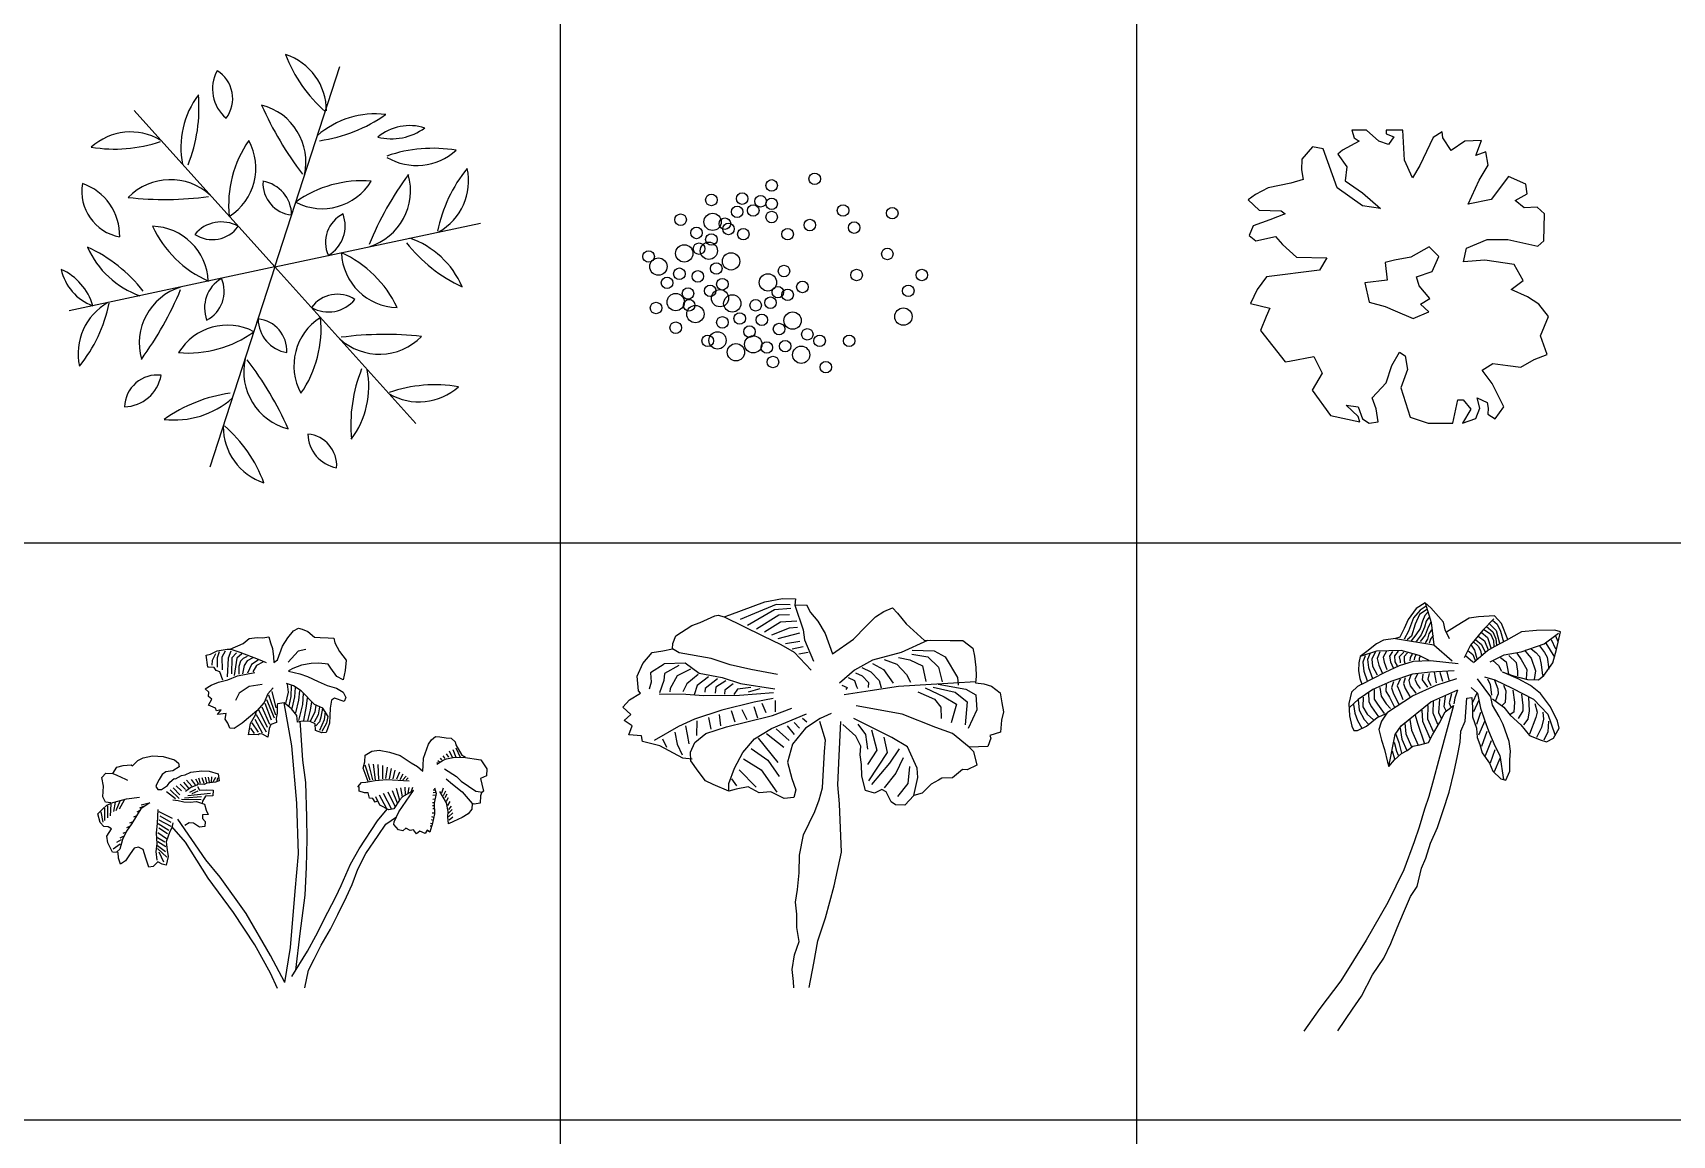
# Model space of a CAD drawing. Extents: x -72339 to 59654, y -38057 to 42097.
# Drawn here: x 12162 to 29229, y 5756 to 17224 of the extents above; entities that cross this region are included whole.
import ezdxf

# ---------------------------------------------------------------- set-up
doc = ezdxf.new("R2010")
doc.units = 0
doc.header["$MEASUREMENT"] = 0
doc.layers.get('0').update_dxf_attribs({"linetype": 'CONTINUOUS'})
doc.layers.add('DIM1', color=3, linetype='CONTINUOUS')
doc.styles.add('DIM', font='txt')

# ---------------------------------------------------------------- blocks, each defined once
blk = doc.blocks.new('N1', base_point=(273.2, 201.6))
blk.add_circle((273.2, 207.4), 6)
blk = doc.blocks.new('N2', base_point=(283.2, 223.4))
blk.add_circle((283.2, 232.5), 9)
blk = doc.blocks.new('405')
at = {"xscale": 10, "yscale": 10, "zscale": 10}
for name, p in [('N1', (256, 918)), ('N1', (-192, 850)), ('N1', (-820, 699)), ('N1', (-551, 575)), ('N1', (-500, 713)), ('N1', (-384, 589)), ('N1', (-307, 685)), ('N1', (-192, 658)), ('N1', (551, 589)), ('N1', (-1140, 493)), ('N2', (-807, 438)), ('N1', (-679, 452)), ('N1', (-641, 397)), ('N1', (-192, 521)), ('N1', (205, 438)), ('N1', (666, 411)), ('N1', (1063, 562)), ('N1', (-974, 356)), ('N1', (-820, 288)), ('N1', (-487, 343)), ('N1', (-26, 343)), ('N1', (-1473, 110)), ('N2', (-1102, 110)), ('N1', (-948, 192)), ('N2', (-846, 137)), ('N2', (-615, 27)), ('N1', (1012, 137)), ('N2', (-1371, -27)), ('N1', (-1153, -69)), ('N1', (-961, -96)), ('N1', (-769, -14)), ('N1', (-64, -41)), ('N1', (692, -82)), ('N1', (1371, -82)), ('N1', (-1281, -164)), ('N1', (-1063, -274)), ('N1', (-833, -247)), ('N1', (-705, -178)), ('N2', (-231, -192)), ('N1', (-128, -260)), ('N1', (-26, -288)), ('N1', (128, -206)), ('N1', (1230, -247)), ('N1', (-1396, -425)), ('N2', (-1191, -397)), ('N1', (-1051, -397)), ('N2', (-986, -521)), ('N2', (-730, -356)), ('N2', (-602, -411)), ('N1', (-359, -397)), ('N1', (-205, -370)), ('N1', (-705, -575)), ('N1', (-525, -534)), ('N1', (-295, -548)), ('N2', (26, -589)), ('N2', (1179, -548)), ('N1', (-1191, -630)), ('N1', (-858, -767)), ('N2', (-756, -795)), ('N1', (-423, -671)), ('N2', (-384, -836)), ('N1', (-115, -644)), ('N1', (179, -699)), ('N1', (307, -767)), ('N1', (615, -767)), ('N2', (-564, -918)), ('N1', (-243, -836)), ('N1', (-51, -822)), ('N2', (115, -945)), ('N1', (-179, -987)), ('N1', (372, -1041))]:
    blk.add_blockref(name, p, dxfattribs=at)
at = {"style": 'DIM', "flags": 1}
for tag in ['XVALUE', 'YVALUE']:
    blk.add_attdef(tag, (-1000782, -1001874), '', height=0.02, dxfattribs=at)
blk = doc.blocks.new('953')
for p, q in [((-445, 2585), (-202, 2675)), ((-135, 2620), (-322, 2513)), ((-123, 2658), (-274, 2595)), ((-202, 2675), (-80, 2700)), ((-21, 2630), (-135, 2620)), ((-26, 2655), (-123, 2658)), ((-80, 2700), (10, 2697)), ((10, 2697), (6, 2654)), ((6, 2654), (87, 2656)), ((6, 2654), (63, 2481)), ((87, 2656), (115, 2602)), ((623, 2610), (683, 2634)), ((683, 2634), (719, 2598)), ((-820, 2440), (-710, 2511)), ((-710, 2511), (-650, 2532)), ((-650, 2532), (-550, 2578)), ((-550, 2578), (-526, 2583)), ((-526, 2583), (-485, 2572)), ((-485, 2572), (-445, 2585)), ((-485, 2572), (-215, 2441)), ((-274, 2595), (-374, 2553)), ((-106, 2584), (-260, 2487)), ((-94, 2535), (-204, 2466)), ((-32, 2587), (-106, 2584)), ((20, 2541), (-94, 2535)), ((115, 2602), (165, 2542)), ((165, 2542), (216, 2457)), ((413, 2418), (501, 2507)), ((501, 2507), (565, 2573)), ((565, 2573), (623, 2610)), ((719, 2598), (778, 2524)), ((778, 2524), (906, 2407)), ((-840, 2388), (-820, 2440)), ((-215, 2441), (-91, 2379)), ((-33, 2494), (-157, 2445)), ((38, 2458), (-111, 2419)), ((40, 2400), (-58, 2384)), ((25, 2498), (-33, 2494)), ((63, 2481), (74, 2413)), ((74, 2413), (135, 2265)), ((216, 2457), (268, 2315)), ((268, 2315), (413, 2418)), ((926, 2409), (745, 2324)), ((906, 2407), (946, 2411)), ((946, 2411), (1084, 2407)), ((1084, 2407), (1172, 2409)), ((1172, 2409), (1241, 2354)), ((-1048, 2248), (-984, 2324)), ((-984, 2324), (-909, 2336)), ((-909, 2336), (-844, 2349)), ((-844, 2349), (-840, 2388)), ((-797, 2323), (-844, 2349)), ((-574, 2282), (-797, 2323)), ((-442, 2239), (-574, 2282)), ((-91, 2379), (2, 2327)), ((63, 2365), (-13, 2347)), ((2, 2327), (120, 2203)), ((98, 2324), (33, 2313)), ((745, 2324), (546, 2272)), ((726, 2291), (805, 2274)), ((817, 2312), (929, 2295)), ((820, 2341), (972, 2337)), ((929, 2295), (1004, 2224)), ((972, 2337), (1049, 2295)), ((1049, 2295), (1134, 2152)), ((1241, 2354), (1253, 2299)), ((1253, 2299), (1262, 2221)), ((-1088, 2160), (-1048, 2248)), ((-901, 2244), (-996, 2183)), ((-996, 2183), (-992, 2118)), ((-899, 2180), (-903, 2131)), ((-900, 2248), (-755, 2253)), ((-798, 2235), (-899, 2180)), ((-719, 2209), (-811, 2162)), ((-755, 2253), (-657, 2182)), ((-664, 2172), (-744, 2107)), ((-657, 2182), (-498, 2152)), ((-299, 2206), (-442, 2239)), ((-115, 2171), (-299, 2206)), ((421, 2203), (316, 2113)), ((546, 2272), (421, 2203)), ((426, 2184), (473, 2163)), ((471, 2221), (533, 2190)), ((473, 2163), (517, 2117)), ((533, 2190), (592, 2130)), ((544, 2248), (622, 2207)), ((622, 2207), (688, 2112)), ((627, 2275), (715, 2243)), ((715, 2243), (780, 2173)), ((780, 2173), (808, 2118)), ((805, 2274), (892, 2232)), ((892, 2232), (915, 2124)), ((1004, 2224), (1028, 2121)), ((1262, 2221), (1264, 2162)), ((1264, 2162), (1262, 2133)), ((-1080, 2059), (-1088, 2160)), ((-1065, 2043), (-1080, 2059)), ((-992, 2118), (-1005, 2070)), ((-903, 2131), (-934, 2044)), ((-860, 2075), (-862, 2052)), ((-811, 2162), (-860, 2075)), ((-744, 2107), (-771, 2053)), ((-671, 2095), (-692, 2031)), ((-594, 2155), (-671, 2095)), ((-617, 2074), (-619, 2049)), ((-531, 2143), (-617, 2074)), ((-543, 2085), (-546, 2042)), ((-474, 2128), (-543, 2085)), ((-498, 2152), (-372, 2109)), ((-480, 2064), (-482, 2035)), ((-421, 2107), (-480, 2064)), ((-391, 2071), (-418, 2033)), ((-300, 2083), (-391, 2071)), ((-372, 2109), (-133, 2073)), ((-237, 2072), (-319, 2049)), ((331, 2098), (369, 2083)), ((349, 2034), (529, 2062)), ((369, 2083), (361, 2067)), ((375, 2151), (421, 2130)), ((421, 2130), (434, 2090)), ((434, 2090), (442, 2075)), ((517, 2117), (514, 2082)), ((529, 2062), (725, 2091)), ((592, 2130), (604, 2079)), ((725, 2091), (952, 2104)), ((860, 2052), (976, 2000)), ((911, 2080), (1042, 2017)), ((952, 2104), (1261, 2123)), ((967, 2084), (1119, 2050)), ((1001, 2106), (1192, 2071)), ((1119, 2050), (1201, 1983)), ((1134, 2152), (1139, 2098)), ((1192, 2071), (1262, 2030)), ((1262, 2133), (1260, 2114)), ((1260, 2114), (1317, 2108)), ((1317, 2108), (1371, 2091)), ((1371, 2091), (1432, 2044)), ((-1187, 1945), (-1141, 1996)), ((-1133, 1895), (-1187, 1945)), ((-1141, 1996), (-1065, 2043)), ((-750, 2033), (-935, 2035)), ((-628, 2025), (-750, 2033)), ((-379, 2027), (-628, 2025)), ((-277, 1980), (-501, 1924)), ((-142, 2044), (-379, 2027)), ((-279, 1951), (-254, 1872)), ((-145, 2005), (-277, 1980)), ((-222, 1974), (-195, 1909)), ((-148, 1888), (-15, 1938)), ((-130, 1991), (-130, 1913)), ((750, 1896), (432, 1954)), ((976, 2000), (1020, 1946)), ((1020, 1946), (1022, 1868)), ((1042, 2017), (1128, 1966)), ((1128, 1966), (1091, 1836)), ((1201, 1983), (1187, 1824)), ((1262, 2030), (1270, 1928)), ((1432, 2044), (1442, 1976)), ((1442, 1976), (1453, 1913)), ((-1178, 1852), (-1133, 1895)), ((-1124, 1816), (-1178, 1852)), ((-691, 1862), (-801, 1811)), ((-501, 1924), (-691, 1862)), ((-675, 1851), (-677, 1749)), ((-593, 1873), (-576, 1794)), ((-519, 1895), (-510, 1817)), ((-469, 1810), (-337, 1841)), ((-436, 1922), (-411, 1843)), ((-362, 1930), (-328, 1860)), ((-337, 1841), (-148, 1888)), ((-156, 1797), (88, 1900)), ((2, 1840), (38, 1800)), ((90, 1842), (60, 1868)), ((182, 1868), (80, 1799)), ((218, 1717), (180, 1845)), ((257, 1901), (182, 1868)), ((313, 1607), (326, 1845)), ((430, 1744), (340, 1825)), ((679, 1736), (415, 1867)), ((444, 1827), (496, 1757)), ((985, 1805), (750, 1896)), ((1270, 1928), (1210, 1798)), ((1441, 1855), (1434, 1772)), ((1453, 1913), (1441, 1855)), ((-1145, 1753), (-1124, 1816)), ((-1058, 1746), (-1145, 1753)), ((-1052, 1707), (-1058, 1746)), ((-932, 1678), (-1052, 1707)), ((-801, 1811), (-971, 1714)), ((-912, 1727), (-885, 1667)), ((-827, 1773), (-811, 1690)), ((-752, 1815), (-741, 1756)), ((-741, 1756), (-730, 1692)), ((-688, 1700), (-611, 1762)), ((-611, 1762), (-469, 1810)), ((-354, 1632), (-275, 1727)), ((-275, 1727), (-156, 1797)), ((-249, 1731), (-111, 1562)), ((-191, 1763), (-70, 1667)), ((-124, 1796), (-34, 1715)), ((-48, 1817), (2, 1757)), ((80, 1799), (-10, 1689)), ((212, 1639), (218, 1717)), ((464, 1675), (430, 1744)), ((496, 1757), (511, 1654)), ((538, 1789), (575, 1648)), ((624, 1738), (647, 1630)), ((787, 1670), (679, 1736)), ((1101, 1762), (985, 1805)), ((1216, 1667), (1101, 1762)), ((1366, 1731), (1345, 1673)), ((1434, 1772), (1359, 1750)), ((1359, 1750), (1366, 1731)), ((-771, 1591), (-932, 1678)), ((-811, 1690), (-776, 1615)), ((-719, 1633), (-688, 1700)), ((-715, 1574), (-719, 1633)), ((-412, 1522), (-354, 1632)), ((-297, 1659), (-181, 1578)), ((-10, 1689), (-46, 1564)), ((197, 1387), (212, 1639)), ((305, 1407), (313, 1607)), ((459, 1616), (464, 1675)), ((469, 1548), (459, 1616)), ((575, 1648), (511, 1547)), ((647, 1630), (518, 1435)), ((730, 1657), (664, 1557)), ((757, 1593), (707, 1488)), ((855, 1522), (787, 1670)), ((1345, 1673), (1216, 1667)), ((1216, 1667), (1245, 1637)), ((1245, 1637), (1270, 1543)), ((-707, 1584), (-771, 1591)), ((-666, 1501), (-715, 1574)), ((-613, 1435), (-666, 1501)), ((-453, 1416), (-412, 1522)), ((-381, 1511), (-262, 1391)), ((-351, 1588), (-228, 1511)), ((-228, 1511), (-119, 1357)), ((-181, 1578), (-103, 1464)), ((-46, 1564), (-14, 1451)), ((472, 1466), (469, 1548)), ((664, 1557), (539, 1410)), ((707, 1488), (627, 1387)), ((801, 1534), (791, 1417)), ((859, 1458), (855, 1522)), ((1170, 1513), (1101, 1456)), ((1203, 1512), (1170, 1513)), ((1270, 1543), (1203, 1512)), ((-560, 1410), (-613, 1435)), ((-451, 1362), (-560, 1410)), ((-451, 1362), (-453, 1416)), ((-401, 1376), (-451, 1362)), ((-434, 1449), (-399, 1399)), ((-319, 1393), (-401, 1376)), ((-242, 1351), (-319, 1393)), ((-14, 1451), (12, 1373)), ((12, 1373), (-2, 1319)), ((174, 1304), (197, 1387)), ((317, 1276), (305, 1407)), ((496, 1368), (472, 1466)), ((559, 1350), (496, 1368)), ((609, 1374), (559, 1350)), ((640, 1358), (609, 1374)), ((791, 1417), (718, 1326)), ((832, 1332), (859, 1458)), ((952, 1412), (889, 1350)), ((1003, 1440), (952, 1412)), ((1027, 1453), (1003, 1440)), ((1101, 1456), (1027, 1453)), ((-160, 1359), (-242, 1351)), ((-68, 1311), (-160, 1359)), ((-2, 1319), (-68, 1311)), ((144, 1223), (174, 1304)), ((330, 939), (317, 1276)), ((674, 1289), (640, 1358)), ((704, 1268), (674, 1289)), ((769, 1266), (704, 1268)), ((832, 1332), (769, 1266)), ((889, 1350), (832, 1332)), ((66, 1059), (105, 1140)), ((105, 1140), (144, 1223)), ((38, 918), (66, 1059)), ((35, 797), (38, 918)), ((279, 707), (330, 939)), ((25, 681), (35, 797)), ((218, 484), (279, 707)), ((11, 594), (25, 681)), ((20, 510), (11, 594)), ((19, 418), (20, 510)), ((166, 326), (218, 484)), ((36, 320), (19, 418)), ((-12, 127), (3, 228)), ((3, 228), (36, 320)), ((137, 171), (166, 326)), ((-3, 43), (-12, 127)), ((106, 1), (137, 171)), ((0, 0), (-3, 43))]:
    blk.add_line(p, q)
at = {"linetype": 'Continuous', "style": 'DIM', "flags": 1}
for tag in ['XVALUE', 'YVALUE']:
    blk.add_attdef(tag, (-97930, -65620), '', height=0.02, dxfattribs=at)
blk = doc.blocks.new('442')
for q in [(676, 2084), (-1466, 1627), (2142, 456), (-2142, -456), (-676, -2084), (1466, -1627)]:
    blk.add_line((0, 0), q)
for centre, radius, start, end in [((1481, 2719), 1460, 200.3878, 229.0632), ((-77, 1626), 614, 359.75, 72.0497), ((-250, 1852), 399, 151.7015, 229.7406), ((-778, 1752), 339, 322.8639, 58.5782), ((-57, 1242), 921, 143.3521, 190.9965), ((-2378, 1651), 1588, 338.197, 5.0866), ((3067, 3098), 3503, 203.8113, 217.5003), ((-289, 1090), 613, 347.2702, 75.7188), ((1047, 671), 921, 83.3521, 130.9965), ((240, 2885), 1588, 278.197, 305.0866), ((-1500, 790), 614, 59.75, 132.0497), ((1403, 951), 519, 72.2233, 129.8114), ((1214, 1925), 592, 256.0238, 306.0109), ((-1667, 2686), 1460, 260.3878, 289.0632), ((687, 647), 1168, 145.1527, 185.9348), ((-794, 1029), 596, 302.4729, 28.6145), ((1644, -226), 1460, 80.3878, 109.0632), ((1476, 1670), 614, 239.75, 312.0497), ((3128, 94), 1460, 140.3878, 169.0632), ((1402, 897), 614, 299.75, 12.0497), ((-1524, 789), 486, 170.709, 259.1064), ((-2188, 326), 573, 358.6571, 71.1583), ((-1088, 295), 613, 47.2702, 135.7188), ((208, 871), 332, 176.5427, 264.4723), ((-186, 536), 361, 0.9077, 80.1073), ((904, -272), 1168, 85.1527, 125.9348), ((494, 1202), 596, 242.4729, 328.6145), ((4217, -1107), 3503, 143.8113, 157.5003), ((799, 795), 613, 287.2702, 15.7188), ((-1149, 4205), 3503, 263.8113, 277.5003), ((859, 256), 332, 116.5427, 204.4723), ((371, 429), 361, 300.9077, 20.1073), ((-1288, -173), 596, 2.4729, 88.6145), ((-216, 919), 1168, 205.1527, 245.9348), ((-557, 107), 361, 60.9077, 140.1073), ((-651, 616), 332, 236.5427, 324.4723), ((-2618, -1234), 1588, 38.197, 65.0866), ((-1104, 571), 921, 203.3521, 250.9965), ((2618, 1234), 1588, 218.197, 245.0866), ((1104, -571), 921, 23.3521, 70.9965), ((1288, 173), 596, 182.4729, 268.6145), ((216, -919), 1168, 25.1527, 65.9348), ((-2465, -567), 592, 16.0238, 66.0109), ((-1717, 84), 519, 192.2233, 249.8114), ((-371, -429), 361, 120.9077, 200.1073), ((-859, -256), 332, 296.5427, 24.4723), ((-799, -795), 613, 107.2702, 195.7188), ((-4217, 1107), 3503, 323.8113, 337.5003), ((651, -616), 332, 56.5427, 144.4723), ((557, -107), 361, 240.9077, 320.1073), ((-1434, -904), 614, 119.75, 192.0497), ((-3160, -101), 1460, 320.3878, 349.0632), ((-494, -1202), 596, 62.4729, 148.6145), ((-904, 272), 1168, 265.1527, 305.9348), ((-208, -871), 332, 356.5427, 84.4723), ((186, -536), 361, 180.9077, 260.1073), ((794, -1029), 596, 122.4729, 208.6145), ((-687, -647), 1168, 325.1527, 5.9348), ((1088, -295), 613, 227.2702, 315.7188), ((1149, -4205), 3503, 83.8113, 97.5003), ((289, -1090), 613, 167.2702, 255.7188), ((-3067, -3098), 3503, 23.8113, 37.5003), ((-1226, -1464), 339, 82.8639, 178.5782), ((-1577, -1057), 399, 271.7015, 349.7406), ((2378, -1651), 1588, 158.197, 185.0866), ((57, -1242), 921, 323.3521, 10.9965), ((-240, -2885), 1588, 98.197, 125.0866), ((1500, -790), 614, 239.75, 312.0497), ((1667, -2686), 1460, 80.3878, 109.0632), ((-1047, -671), 921, 263.3521, 310.9965), ((76, -1662), 614, 179.75, 252.0497), ((-1482, -2755), 1460, 20.3878, 49.0632), ((312, -2069), 332, 356.5427, 84.4723), ((705, -1733), 361, 180.9077, 260.1073)]:
    blk.add_arc(centre, radius, start, end)
at = {"layer": 'DIM1', "linetype": 'Continuous', "style": 'DIM', "flags": 1}
for tag in ['XVALUE', 'YVALUE']:
    blk.add_attdef(tag, (-23600, -9551), '', height=0.02, dxfattribs=at)
blk = doc.blocks.new('952')
for p, q in [((-248, 2384), (-192, 2391)), ((-192, 2391), (-153, 2389)), ((-153, 2389), (-112, 2397)), ((-112, 2397), (-100, 2356)), ((-16, 2332), (21, 2390)), ((21, 2390), (59, 2439)), ((59, 2439), (94, 2457)), ((94, 2457), (119, 2450)), ((119, 2450), (158, 2434)), ((158, 2434), (205, 2395)), ((205, 2395), (245, 2393)), ((245, 2393), (299, 2390)), ((299, 2390), (339, 2388)), ((-546, 2269), (-516, 2277)), ((-516, 2277), (-471, 2300)), ((-481, 2279), (-505, 2232)), ((-471, 2300), (-401, 2312)), ((-456, 2292), (-471, 2252)), ((-415, 2297), (-439, 2255)), ((-401, 2312), (-375, 2310)), ((-375, 2298), (-394, 2248)), ((-381, 2311), (-289, 2350)), ((-375, 2310), (-312, 2291)), ((-336, 2285), (-369, 2252)), ((-300, 2279), (-333, 2248)), ((-312, 2291), (-186, 2241)), ((-289, 2350), (-248, 2384)), ((-100, 2356), (-87, 2316)), ((-87, 2316), (-80, 2259)), ((-51, 2238), (-16, 2332)), ((91, 2297), (22, 2220)), ((146, 2308), (91, 2297)), ((339, 2388), (347, 2354)), ((347, 2354), (379, 2296)), ((379, 2296), (426, 2234)), ((-536, 2187), (-546, 2269)), ((-530, 2187), (-536, 2187)), ((-491, 2185), (-530, 2187)), ((-505, 2232), (-507, 2199)), ((-478, 2164), (-491, 2185)), ((-453, 2153), (-478, 2164)), ((-471, 2252), (-471, 2187)), ((-439, 2255), (-436, 2168)), ((-394, 2248), (-402, 2119)), ((-369, 2252), (-371, 2139)), ((-333, 2248), (-352, 2128)), ((-309, 2227), (-319, 2192)), ((-319, 2192), (-319, 2137)), ((-289, 2246), (-309, 2227)), ((-283, 2198), (-295, 2141)), ((-263, 2261), (-289, 2246)), ((-262, 2231), (-283, 2198)), ((-222, 2250), (-262, 2231)), ((-233, 2205), (-259, 2144)), ((-187, 2234), (-233, 2205)), ((-198, 2197), (-223, 2154)), ((-154, 2221), (-198, 2197)), ((-186, 2241), (-131, 2218)), ((-80, 2259), (-77, 2219)), ((-77, 2219), (-51, 2238)), ((29, 2164), (25, 2158)), ((55, 2178), (29, 2164)), ((116, 2199), (55, 2178)), ((181, 2212), (116, 2199)), ((236, 2213), (181, 2212)), ((300, 2206), (236, 2213)), ((318, 2179), (300, 2206)), ((361, 2121), (318, 2179)), ((417, 2164), (403, 2099)), ((426, 2234), (417, 2164)), ((-554, 2037), (-513, 2061)), ((-513, 2061), (-462, 2083)), ((-462, 2083), (-396, 2099)), ((-431, 2097), (-453, 2153)), ((-396, 2099), (-330, 2126)), ((-330, 2126), (-210, 2150)), ((-249, 2052), (-317, 2005)), ((-159, 2067), (-249, 2052)), ((59, 2056), (10, 2074)), ((15, 2068), (22, 2014)), ((25, 2158), (103, 2140)), ((43, 2056), (41, 1982)), ((112, 2023), (59, 2056)), ((103, 2140), (156, 2121)), ((156, 2121), (230, 2088)), ((230, 2088), (292, 2060)), ((292, 2060), (357, 2041)), ((403, 2099), (361, 2121)), ((-529, 2012), (-554, 2037)), ((-531, 1982), (-529, 2012)), ((-507, 1965), (-531, 1982)), ((-530, 1922), (-507, 1965)), ((-317, 2005), (-343, 1956)), ((-145, 1942), (-194, 1884)), ((-118, 2001), (-145, 1942)), ((-139, 1936), (-95, 1822)), ((-127, 1963), (-75, 1835)), ((-81, 2043), (-118, 2001)), ((-115, 1994), (-65, 1855)), ((-92, 2018), (-64, 1904)), ((-6, 1939), (-52, 1932)), ((48, 1641), (-6, 1939)), ((46, 1897), (-6, 1939)), ((22, 2014), (5, 1935)), ((41, 1982), (27, 1918)), ((67, 1981), (48, 1899)), ((72, 2046), (67, 1981)), ((95, 1957), (74, 1869)), ((100, 2023), (95, 1957)), ((206, 1928), (112, 2023)), ((127, 2005), (122, 1928)), ((155, 1973), (148, 1915)), ((184, 1945), (176, 1889)), ((323, 1958), (314, 1903)), ((343, 1972), (323, 1958)), ((412, 1948), (343, 1972)), ((357, 2041), (405, 2014)), ((405, 2014), (423, 1977)), ((423, 1977), (412, 1948)), ((-481, 1903), (-530, 1922)), ((-476, 1883), (-481, 1903)), ((-442, 1891), (-476, 1883)), ((-467, 1858), (-442, 1891)), ((-407, 1865), (-467, 1858)), ((-415, 1826), (-407, 1865)), ((-397, 1799), (-415, 1826)), ((-239, 1847), (-297, 1799)), ((-194, 1884), (-239, 1847)), ((-238, 1796), (-205, 1855)), ((-210, 1826), (-157, 1732)), ((-205, 1855), (-197, 1882)), ((-199, 1859), (-131, 1738)), ((-183, 1892), (-123, 1769)), ((-161, 1912), (-107, 1791)), ((-55, 1867), (-61, 1832)), ((-61, 1832), (-59, 1802)), ((-53, 1922), (-55, 1867)), ((-52, 1932), (-53, 1922)), ((83, 1850), (46, 1897)), ((86, 1804), (83, 1850)), ((122, 1928), (95, 1816)), ((148, 1915), (128, 1816)), ((176, 1889), (157, 1815)), ((207, 1876), (176, 1809)), ((231, 1856), (203, 1805)), ((264, 1901), (206, 1928)), ((214, 1922), (207, 1876)), ((240, 1911), (231, 1856)), ((272, 1822), (239, 1746)), ((249, 1840), (240, 1808)), ((260, 1902), (249, 1840)), ((301, 1843), (264, 1901)), ((278, 1878), (272, 1822)), ((298, 1844), (289, 1798)), ((311, 1849), (309, 1799)), ((314, 1903), (311, 1849)), ((-383, 1764), (-397, 1799)), ((-353, 1762), (-383, 1764)), ((-297, 1799), (-353, 1762)), ((-252, 1717), (-238, 1796)), ((-216, 1719), (-252, 1717)), ((-238, 1763), (-214, 1726)), ((-229, 1801), (-187, 1735)), ((-186, 1718), (-216, 1719)), ((-176, 1723), (-186, 1718)), ((-156, 1722), (-176, 1723)), ((-118, 1700), (-156, 1722)), ((-110, 1760), (-118, 1700)), ((-99, 1789), (-110, 1760)), ((-59, 1802), (-99, 1789)), ((121, 1812), (86, 1804)), ((109, 1783), (106, 1809)), ((123, 1542), (109, 1783)), ((176, 1810), (121, 1812)), ((209, 1794), (176, 1810)), ((213, 1748), (209, 1794)), ((256, 1731), (213, 1748)), ((240, 1808), (214, 1779)), ((286, 1734), (256, 1731)), ((289, 1798), (257, 1739)), ((309, 1799), (286, 1734)), ((82, 1243), (48, 1641)), ((556, 1575), (603, 1603)), ((603, 1603), (653, 1611)), ((653, 1611), (726, 1597)), ((726, 1597), (800, 1573)), ((962, 1555), (997, 1653)), ((997, 1653), (1018, 1682)), ((1018, 1682), (1045, 1705)), ((1045, 1705), (1075, 1704)), ((1075, 1704), (1119, 1697)), ((1119, 1697), (1154, 1695)), ((1140, 1606), (1160, 1562)), ((1154, 1695), (1182, 1668)), ((1164, 1616), (1187, 1561)), ((1182, 1668), (1186, 1648)), ((1185, 1626), (1215, 1562)), ((1186, 1648), (1227, 1575)), ((-1195, 1449), (-1167, 1493)), ((-1167, 1493), (-1122, 1505)), ((-1122, 1505), (-1067, 1508)), ((-1067, 1508), (-1057, 1502)), ((-1057, 1502), (-1021, 1540)), ((-1021, 1540), (-985, 1558)), ((-985, 1558), (-920, 1571)), ((-920, 1571), (-845, 1567)), ((-845, 1567), (-767, 1543)), ((-735, 1495), (-777, 1467)), ((-767, 1543), (-738, 1521)), ((-738, 1521), (-735, 1495)), ((145, 1386), (123, 1542)), ((542, 1486), (554, 1530)), ((577, 1394), (542, 1486)), ((554, 1530), (556, 1575)), ((555, 1508), (590, 1402)), ((579, 1516), (608, 1404)), ((612, 1513), (626, 1404)), ((644, 1511), (650, 1408)), ((677, 1505), (676, 1412)), ((709, 1492), (699, 1414)), ((737, 1484), (723, 1412)), ((800, 1573), (877, 1523)), ((877, 1523), (920, 1497)), ((920, 1497), (958, 1465)), ((958, 1465), (960, 1505)), ((960, 1505), (962, 1555)), ((1055, 1514), (1097, 1542)), ((1055, 1525), (1062, 1519)), ((1062, 1538), (1073, 1529)), ((1077, 1554), (1087, 1543)), ((1095, 1572), (1109, 1553)), ((1097, 1542), (1121, 1551)), ((1108, 1481), (1190, 1427)), ((1118, 1586), (1136, 1561)), ((1121, 1551), (1167, 1559)), ((1167, 1559), (1237, 1561)), ((1227, 1575), (1251, 1564)), ((1237, 1561), (1359, 1544)), ((1359, 1544), (1402, 1482)), ((1402, 1482), (1399, 1432)), ((-1270, 1422), (-1244, 1451)), ((-1259, 1362), (-1270, 1422)), ((-1244, 1451), (-1195, 1449)), ((-1195, 1449), (-1166, 1437)), ((-1166, 1437), (-1107, 1410)), ((-1107, 1410), (-1092, 1403)), ((-1092, 1403), (-1092, 1403)), ((-891, 1373), (-896, 1359)), ((-873, 1408), (-891, 1373)), ((-852, 1441), (-873, 1408)), ((-827, 1460), (-852, 1441)), ((-777, 1467), (-827, 1460)), ((-816, 1365), (-800, 1388)), ((-800, 1388), (-769, 1413)), ((-769, 1413), (-760, 1412)), ((-760, 1412), (-717, 1434)), ((-727, 1375), (-691, 1338)), ((-717, 1434), (-693, 1439)), ((-704, 1388), (-670, 1348)), ((-693, 1439), (-652, 1457)), ((-683, 1403), (-647, 1361)), ((-652, 1457), (-576, 1467)), ((-611, 1369), (-652, 1351)), ((-650, 1408), (-624, 1370)), ((-621, 1411), (-603, 1379)), ((-607, 1374), (-611, 1369)), ((-561, 1372), (-607, 1374)), ((-601, 1419), (-588, 1381)), ((-577, 1422), (-564, 1382)), ((-576, 1467), (-527, 1465)), ((-541, 1381), (-561, 1372)), ((-553, 1424), (-544, 1384)), ((-481, 1388), (-541, 1381)), ((-532, 1424), (-527, 1388)), ((-527, 1465), (-464, 1447)), ((-509, 1425), (-511, 1388)), ((-482, 1421), (-501, 1388)), ((-457, 1397), (-481, 1388)), ((-468, 1418), (-472, 1395)), ((-464, 1447), (-457, 1397)), ((153, 1145), (145, 1386)), ((505, 1357), (532, 1386)), ((532, 1386), (562, 1389)), ((562, 1389), (627, 1401)), ((627, 1401), (707, 1407)), ((707, 1407), (861, 1399)), ((763, 1473), (748, 1412)), ((796, 1458), (774, 1410)), ((819, 1445), (798, 1406)), ((841, 1431), (819, 1404)), ((855, 1418), (841, 1404)), ((1120, 1411), (1162, 1374)), ((1162, 1374), (1229, 1321)), ((1190, 1427), (1223, 1395)), ((1223, 1395), (1324, 1326)), ((1399, 1432), (1358, 1414)), ((1358, 1414), (1366, 1374)), ((1366, 1374), (1378, 1327)), ((-1263, 1287), (-1259, 1362)), ((-1245, 1251), (-1263, 1287)), ((-1195, 1248), (-1159, 1256)), ((-1146, 1257), (-1173, 1191)), ((-1159, 1256), (-1099, 1273)), ((-1115, 1265), (-1150, 1201)), ((-1099, 1273), (-1009, 1284)), ((-896, 1359), (-882, 1338)), ((-882, 1338), (-857, 1337)), ((-857, 1337), (-816, 1365)), ((-823, 1325), (-759, 1275)), ((-796, 1336), (-733, 1275)), ((-777, 1267), (-742, 1261)), ((-775, 1349), (-730, 1302)), ((-755, 1364), (-717, 1328)), ((-742, 1261), (-702, 1253)), ((-719, 1271), (-582, 1269)), ((-702, 1253), (-657, 1251)), ((-697, 1280), (-578, 1289)), ((-652, 1351), (-689, 1323)), ((-674, 1296), (-517, 1313)), ((-661, 1319), (-618, 1341)), ((-657, 1251), (-613, 1254)), ((-644, 1311), (-603, 1328)), ((-613, 1254), (-558, 1236)), ((-607, 1358), (-593, 1333)), ((-593, 1333), (-543, 1335)), ((-573, 1256), (-574, 1242)), ((-551, 1291), (-573, 1256)), ((-501, 1293), (-551, 1291)), ((-543, 1335), (-499, 1333)), ((-499, 1333), (-501, 1293)), ((515, 1357), (505, 1357)), ((514, 1327), (515, 1357)), ((553, 1315), (514, 1327)), ((578, 1314), (553, 1315)), ((587, 1277), (578, 1314)), ((611, 1276), (587, 1277)), ((625, 1251), (611, 1276)), ((645, 1260), (625, 1251)), ((628, 1289), (642, 1260)), ((658, 1229), (645, 1260)), ((654, 1302), (703, 1211)), ((682, 1312), (740, 1202)), ((713, 1322), (763, 1222)), ((743, 1332), (778, 1246)), ((794, 1263), (756, 1204)), ((773, 1347), (794, 1265)), ((790, 1183), (892, 1332)), ((815, 1286), (794, 1263)), ((801, 1350), (814, 1287)), ((892, 1332), (815, 1286)), ((833, 1353), (835, 1302)), ((859, 1352), (854, 1312)), ((885, 1352), (877, 1324)), ((1026, 1271), (1040, 1273)), ((1027, 1298), (1047, 1300)), ((1028, 1318), (1045, 1320)), ((1029, 1336), (1040, 1336)), ((1049, 1310), (1036, 1244)), ((1037, 1350), (1049, 1310)), ((1122, 1246), (1076, 1323)), ((1097, 1347), (1087, 1312)), ((1114, 1326), (1097, 1295)), ((1123, 1305), (1109, 1279)), ((1132, 1281), (1119, 1254)), ((1144, 1255), (1129, 1228)), ((1229, 1321), (1300, 1241)), ((1324, 1326), (1371, 1320)), ((1357, 1294), (1354, 1244)), ((1363, 1314), (1357, 1294)), ((1378, 1327), (1363, 1314)), ((-1298, 1169), (-1267, 1202)), ((-1282, 1108), (-1298, 1169)), ((-1277, 1182), (-1263, 1111)), ((-1267, 1202), (-1236, 1230)), ((-1253, 1208), (-1252, 1122)), ((-1209, 1245), (-1245, 1251)), ((-1236, 1230), (-1195, 1248)), ((-1232, 1225), (-1232, 1141)), ((-1209, 1237), (-1213, 1156)), ((-1178, 1251), (-1190, 1186)), ((-1031, 1155), (-1063, 1101)), ((-1031, 1155), (-1052, 1146)), ((-999, 1204), (-1031, 1155)), ((-1011, 1189), (-1029, 1180)), ((-976, 1222), (-1010, 1209)), ((-937, 1245), (-999, 1204)), ((-942, 1242), (-997, 1230)), ((-884, 1102), (-880, 1198)), ((-876, 1186), (-783, 1139)), ((-869, 1156), (-793, 1112)), ((-572, 1162), (-573, 1136)), ((-532, 1164), (-572, 1162)), ((-558, 1236), (-546, 1195)), ((-546, 1195), (-532, 1164)), ((94, 892), (82, 1243)), ((155, 994), (153, 1145)), ((642, 1120), (710, 1202)), ((722, 1196), (658, 1229)), ((701, 1097), (774, 1148)), ((756, 1204), (722, 1196)), ((757, 1114), (790, 1183)), ((1018, 1150), (1032, 1147)), ((1022, 1176), (1037, 1176)), ((1023, 1227), (1034, 1228)), ((1024, 1248), (1034, 1248)), ((1038, 1170), (1025, 1105)), ((1027, 1205), (1034, 1207)), ((1036, 1244), (1038, 1170)), ((1133, 1185), (1122, 1246)), ((1131, 1149), (1133, 1185)), ((1134, 1099), (1131, 1149)), ((1154, 1223), (1134, 1199)), ((1160, 1199), (1136, 1174)), ((1164, 1176), (1136, 1149)), ((1166, 1147), (1139, 1125)), ((1230, 1144), (1169, 1117)), ((1271, 1168), (1230, 1144)), ((1298, 1201), (1271, 1168)), ((1300, 1241), (1298, 1201)), ((1314, 1236), (1300, 1241)), ((1354, 1244), (1314, 1236)), ((-1257, 1081), (-1282, 1108)), ((-1228, 1079), (-1257, 1081)), ((-1236, 1015), (-1204, 1064)), ((-1204, 1064), (-1228, 1079)), ((-1100, 1049), (-1128, 990)), ((-1110, 1039), (-1126, 1033)), ((-1063, 1101), (-1100, 1049)), ((-1078, 1081), (-1100, 1072)), ((-1060, 1112), (-1079, 1105)), ((-892, 1038), (-884, 1102)), ((-886, 962), (-892, 1038)), ((-882, 1039), (-823, 999)), ((-881, 1102), (-805, 1055)), ((-876, 1072), (-816, 1032)), ((-875, 1128), (-793, 1083)), ((-798, 1047), (-825, 974)), ((-786, 1073), (-798, 1047)), ((-779, 1107), (-786, 1073)), ((-691, 972), (-785, 1081)), ((-548, 850), (-744, 1131)), ((-664, 1107), (-695, 1088)), ((-634, 1105), (-664, 1107)), ((-592, 1077), (-634, 1105)), ((-556, 1081), (-592, 1077)), ((-573, 1136), (-554, 1115)), ((-554, 1115), (-556, 1081)), ((514, 926), (642, 1120)), ((647, 1019), (701, 1097)), ((756, 1094), (757, 1114)), ((788, 1057), (756, 1094)), ((818, 1051), (788, 1057)), ((839, 1070), (818, 1051)), ((868, 1053), (839, 1070)), ((893, 1057), (868, 1053)), ((912, 1030), (893, 1057)), ((937, 1049), (912, 1030)), ((972, 1033), (937, 1049)), ((987, 1056), (972, 1033)), ((1006, 1041), (987, 1056)), ((1025, 1105), (1006, 1041)), ((1008, 1086), (1016, 1086)), ((1011, 1105), (1020, 1102)), ((1015, 1129), (1026, 1125)), ((1169, 1117), (1134, 1099)), ((-1229, 969), (-1236, 1015)), ((-1197, 903), (-1229, 969)), ((-1143, 959), (-1193, 925)), ((-1137, 989), (-1168, 970)), ((-1146, 925), (-1167, 906)), ((-1123, 1012), (-1147, 1001)), ((-1128, 990), (-1146, 925)), ((-1046, 930), (-1074, 891)), ((-1016, 938), (-1046, 930)), ((-983, 922), (-1016, 938)), ((-966, 861), (-983, 922)), ((-894, 908), (-886, 962)), ((-885, 1006), (-834, 976)), ((-885, 950), (-828, 909)), ((-885, 928), (-820, 868)), ((-883, 978), (-826, 943)), ((-825, 974), (-818, 918)), ((-818, 918), (-811, 873)), ((-534, 723), (-691, 972)), ((149, 799), (155, 994)), ((454, 819), (514, 926)), ((562, 894), (647, 1019)), ((-1157, 901), (-1197, 903)), ((-1155, 861), (-1157, 901)), ((-1141, 820), (-1155, 861)), ((-1106, 843), (-1141, 820)), ((-1074, 891), (-1106, 843)), ((-944, 800), (-966, 861)), ((-914, 803), (-944, 800)), ((-882, 837), (-914, 803)), ((-887, 847), (-894, 908)), ((-853, 820), (-882, 837)), ((-876, 906), (-843, 837)), ((-824, 814), (-853, 820)), ((-811, 873), (-824, 814)), ((-450, 729), (-548, 850)), ((71, 632), (94, 892)), ((140, 604), (149, 799)), ((391, 672), (454, 819)), ((506, 786), (562, 894)), ((-358, 484), (-534, 723)), ((-268, 479), (-450, 729)), ((467, 678), (506, 786)), ((38, 243), (71, 632)), ((106, 340), (140, 604)), ((298, 486), (353, 593)), ((353, 593), (391, 672)), ((367, 472), (427, 594)), ((427, 594), (467, 678)), ((-210, 261), (-358, 484)), ((-100, 186), (-268, 479)), ((215, 324), (298, 486)), ((317, 369), (367, 472)), ((251, 258), (317, 369)), ((-100, 65), (-210, 261)), ((0, 0), (38, 243)), ((75, 86), (106, 340)), ((156, 217), (215, 324)), ((203, 160), (251, 258)), ((0, 0), (-100, 186)), ((48, 42), (156, 217)), ((163, 86), (203, 160)), ((-52, -43), (-100, 65)), ((137, -37), (163, 86))]:
    blk.add_line(p, q)
at = {"linetype": 'Continuous', "style": 'DIM', "flags": 1}
for tag in ['XVALUE', 'YVALUE']:
    blk.add_attdef(tag, (-95211, -65607), '', height=0.02, dxfattribs=at)
blk = doc.blocks.new('463')
for p, q in [((-538, 1565), (-514, 1484)), ((-386, 1565), (-538, 1565)), ((-257, 1452), (-386, 1565)), ((-181, 1565), (-181, 1527)), ((-6, 1565), (-181, 1565)), ((11, 1252), (-6, 1565)), ((403, 1546), (309, 1490)), ((409, 1484), (403, 1546)), ((-947, 1390), (-1058, 1264)), ((-836, 1371), (-947, 1390)), ((-690, 964), (-836, 1371)), ((-462, 1452), (-637, 1358)), ((-514, 1484), (-462, 1452)), ((-158, 1415), (-257, 1452)), ((-181, 1527), (-100, 1496)), ((-100, 1496), (-158, 1415)), ((309, 1490), (169, 1196)), ((496, 1352), (409, 1484)), ((636, 1452), (496, 1352)), ((812, 1459), (636, 1452)), ((753, 1302), (812, 1459)), ((-1058, 1264), (-1063, 1152)), ((-637, 1358), (-684, 1315)), ((-684, 1315), (-590, 1183)), ((93, 1070), (11, 1252)), ((169, 1196), (93, 1070)), ((858, 1340), (753, 1302)), ((788, 1045), (882, 1202)), ((882, 1202), (858, 1340)), ((-1046, 1052), (-1174, 1014)), ((-1063, 1152), (-1046, 1052)), ((-590, 1183), (-608, 1039)), ((-608, 1039), (-427, 914)), ((672, 795), (788, 1045)), ((1092, 1083), (911, 845)), ((1273, 1002), (1092, 1083)), ((-1542, 895), (-1618, 839)), ((-1408, 964), (-1542, 895)), ((-1174, 1014), (-1408, 964)), ((-427, 776), (-690, 964)), ((-427, 914), (-240, 751)), ((1162, 833), (1285, 901)), ((1285, 901), (1273, 1002)), ((-1618, 839), (-1502, 733)), ((-1502, 733), (-1274, 726)), ((-1233, 695), (-1391, 632)), ((-1274, 726), (-1233, 695)), ((-240, 751), (-427, 776)), ((911, 845), (672, 795)), ((1256, 758), (1162, 833)), ((1390, 764), (1256, 758)), ((1466, 695), (1390, 764)), ((1460, 413), (1466, 695)), ((-1566, 570), (-1607, 470)), ((-1391, 632), (-1566, 570)), ((-1607, 470), (-1537, 413)), ((-1537, 413), (-1332, 457)), ((-1332, 457), (-1262, 376)), ((-1262, 376), (-1116, 244)), ((268, 351), (76, 244)), ((368, 251), (268, 351)), ((654, 338), (870, 426)), ((870, 426), (1086, 426)), ((1086, 426), (1396, 357)), ((1396, 357), (1460, 413)), ((-1116, 244), (-800, 238)), ((-800, 238), (-876, 107)), ((-94, 213), (-193, 188)), ((-193, 188), (-170, 6)), ((76, 244), (-94, 213)), ((298, 94), (368, 251)), ((625, 194), (654, 338)), ((847, 213), (625, 194)), ((1150, 169), (847, 213)), ((-1426, 38), (-1525, -94)), ((-876, 107), (-1426, 38)), ((-170, 6), (-403, -25)), ((134, 38), (298, 94)), ((163, -56), (134, 38)), ((1121, -94), (1244, 0)), ((1244, 0), (1150, 169)), ((-1525, -94), (-1595, -238)), ((-403, -25), (-357, -225)), ((274, -188), (163, -56)), ((1291, -169), (1121, -94)), ((1408, -244), (1291, -169)), ((-1595, -238), (-1391, -288)), ((-1391, -288), (-1431, -375)), ((-357, -225), (-193, -269)), ((-193, -269), (-88, -313)), ((-88, -313), (99, -394)), ((99, -394), (263, -325)), ((175, -244), (274, -188)), ((263, -325), (175, -244)), ((1507, -375), (1408, -244)), ((-1431, -375), (-1490, -519)), ((1425, -576), (1507, -375)), ((-1490, -519), (-1233, -845)), ((1495, -770), (1425, -576)), ((-1233, -845), (-1186, -839)), ((-1186, -839), (-935, -788)), ((-935, -788), (-847, -964)), ((-123, -882), (-41, -745)), ((-41, -745), (17, -782)), ((17, -782), (41, -926)), ((1221, -901), (1361, -820)), ((1361, -820), (1495, -770)), ((-847, -964), (-952, -1139)), ((-181, -1064), (-123, -882)), ((41, -926), (-29, -1114)), ((818, -932), (929, -864)), ((923, -1070), (818, -932)), ((929, -864), (1086, -882)), ((1086, -882), (1221, -901)), ((-952, -1139), (-760, -1402)), ((-327, -1220), (-181, -1064)), ((-29, -1114), (70, -1421)), ((1045, -1314), (923, -1070)), ((-596, -1295), (-473, -1314)), ((-473, -1414), (-596, -1295)), ((-473, -1314), (-427, -1439)), ((-286, -1333), (-327, -1220)), ((-263, -1471), (-286, -1333)), ((514, -1483), (566, -1239)), ((566, -1239), (619, -1239)), ((701, -1339), (613, -1483)), ((619, -1239), (701, -1339)), ((753, -1433), (794, -1327)), ((765, -1220), (870, -1270)), ((794, -1327), (765, -1220)), ((870, -1270), (882, -1327)), ((882, -1327), (876, -1389)), ((952, -1439), (1045, -1314)), ((-760, -1402), (-456, -1471)), ((-456, -1471), (-473, -1414)), ((-427, -1439), (-357, -1483)), ((-357, -1483), (-263, -1471)), ((70, -1421), (257, -1483)), ((257, -1483), (514, -1483)), ((613, -1483), (753, -1433)), ((876, -1389), (952, -1439))]:
    blk.add_line(p, q)
at = {"style": 'DIM', "flags": 1}
for tag in ['XVALUE', 'YVALUE']:
    blk.add_attdef(tag, (-170, 6), '', height=0.02, dxfattribs=at)
blk = doc.blocks.new('954')
for p, q in [((842, 2970), (779, 2931)), ((881, 2936), (842, 2970)), ((842, 2970), (885, 2834)), ((725, 2856), (696, 2792)), ((779, 2931), (725, 2856)), ((762, 2868), (726, 2774)), ((807, 2921), (762, 2868)), ((804, 2890), (773, 2823)), ((853, 2926), (804, 2890)), ((849, 2948), (807, 2921)), ((840, 2883), (824, 2843)), ((858, 2903), (840, 2883)), ((869, 2870), (849, 2843)), ((936, 2877), (881, 2936)), ((970, 2838), (936, 2877)), ((1147, 2865), (1065, 2815)), ((1212, 2875), (1147, 2865)), ((1324, 2880), (1212, 2875)), ((1320, 2860), (1242, 2781)), ((1309, 2852), (1343, 2823)), ((1373, 2827), (1324, 2880)), ((667, 2733), (637, 2723)), ((696, 2792), (667, 2733)), ((726, 2774), (697, 2720)), ((748, 2740), (717, 2715)), ((777, 2749), (746, 2707)), ((773, 2823), (748, 2740)), ((807, 2794), (777, 2749)), ((815, 2749), (780, 2704)), ((824, 2843), (807, 2794)), ((842, 2747), (808, 2702)), ((838, 2803), (815, 2749)), ((849, 2843), (838, 2803)), ((864, 2803), (842, 2747)), ((869, 2756), (858, 2718)), ((882, 2836), (864, 2803)), ((887, 2785), (869, 2756)), ((898, 2745), (880, 2718)), ((885, 2834), (903, 2680)), ((981, 2785), (970, 2838)), ((1012, 2722), (981, 2785)), ((1065, 2815), (990, 2767)), ((1242, 2781), (1158, 2678)), ((1211, 2740), (1254, 2707)), ((1231, 2767), (1276, 2731)), ((1249, 2787), (1296, 2756)), ((1269, 2807), (1312, 2771)), ((1276, 2731), (1298, 2658)), ((1287, 2827), (1336, 2780)), ((1296, 2756), (1316, 2709)), ((1312, 2771), (1334, 2722)), ((1336, 2780), (1359, 2691)), ((1343, 2823), (1365, 2774)), ((1365, 2774), (1387, 2700)), ((1417, 2717), (1373, 2827)), ((1511, 2769), (1404, 2709)), ((1615, 2780), (1511, 2769)), ((1743, 2781), (1615, 2780)), ((1669, 2686), (1767, 2761)), ((1782, 2771), (1743, 2781)), ((1748, 2742), (1763, 2702)), ((1754, 2648), (1782, 2771)), ((505, 2635), (392, 2598)), ((437, 2633), (392, 2598)), ((505, 2687), (437, 2633)), ((460, 2622), (442, 2577)), ((496, 2628), (473, 2581)), ((554, 2713), (505, 2687)), ((675, 2640), (505, 2635)), ((527, 2631), (509, 2584)), ((574, 2635), (552, 2595)), ((637, 2723), (554, 2713)), ((616, 2633), (596, 2602)), ((654, 2635), (630, 2604)), ((637, 2723), (903, 2680)), ((695, 2628), (661, 2597)), ((802, 2606), (675, 2640)), ((721, 2624), (697, 2599)), ((858, 2718), (842, 2693)), ((880, 2718), (871, 2691)), ((903, 2680), (1031, 2569)), ((1158, 2678), (1113, 2590)), ((1139, 2640), (1173, 2613)), ((1162, 2678), (1184, 2642)), ((1177, 2700), (1211, 2671)), ((1277, 2640), (1177, 2554)), ((1184, 2642), (1202, 2584)), ((1193, 2715), (1233, 2682)), ((1211, 2671), (1227, 2640)), ((1227, 2640), (1233, 2606)), ((1233, 2682), (1260, 2628)), ((1254, 2707), (1280, 2644)), ((1325, 2669), (1277, 2640)), ((1316, 2709), (1318, 2669)), ((1404, 2709), (1325, 2669)), ((1334, 2722), (1338, 2678)), ((1391, 2611), (1508, 2632)), ((1479, 2622), (1509, 2577)), ((1508, 2632), (1669, 2686)), ((1532, 2642), (1562, 2607)), ((1577, 2652), (1611, 2627)), ((1611, 2627), (1636, 2598)), ((1636, 2672), (1670, 2627)), ((1670, 2627), (1690, 2594)), ((1679, 2692), (1739, 2594)), ((1718, 2716), (1748, 2653)), ((1729, 2555), (1754, 2648)), ((383, 2554), (379, 2499)), ((392, 2598), (383, 2554)), ((427, 2604), (409, 2559)), ((409, 2559), (417, 2497)), ((442, 2577), (449, 2523)), ((449, 2523), (478, 2447)), ((473, 2581), (478, 2532)), ((478, 2532), (509, 2472)), ((509, 2584), (522, 2539)), ((522, 2539), (545, 2485)), ((552, 2595), (558, 2559)), ((558, 2559), (576, 2508)), ((566, 2491), (664, 2537)), ((596, 2602), (603, 2561)), ((603, 2561), (621, 2521)), ((630, 2604), (632, 2561)), ((632, 2561), (648, 2535)), ((661, 2597), (668, 2566)), ((664, 2537), (762, 2567)), ((668, 2566), (670, 2554)), ((697, 2599), (697, 2570)), ((697, 2570), (701, 2553)), ((739, 2592), (737, 2568)), ((753, 2615), (739, 2592)), ((762, 2567), (880, 2572)), ((769, 2592), (766, 2575)), ((777, 2608), (769, 2592)), ((802, 2586), (800, 2572)), ((871, 2572), (802, 2606)), ((808, 2602), (802, 2586)), ((880, 2572), (1071, 2550)), ((1124, 2604), (1155, 2579)), ((1155, 2579), (1173, 2561)), ((1173, 2613), (1191, 2566)), ((1293, 2561), (1391, 2611)), ((1312, 2571), (1352, 2536)), ((1352, 2536), (1372, 2497)), ((1365, 2591), (1405, 2562)), ((1405, 2562), (1411, 2527)), ((1411, 2527), (1421, 2478)), ((1424, 2606), (1474, 2557)), ((1474, 2557), (1484, 2498)), ((1509, 2577), (1549, 2508)), ((1549, 2508), (1543, 2445)), ((1562, 2607), (1577, 2587)), ((1577, 2587), (1608, 2499)), ((1636, 2598), (1647, 2544)), ((1647, 2544), (1657, 2466)), ((1667, 2466), (1729, 2555)), ((1690, 2594), (1700, 2510)), ((374, 2391), (331, 2351)), ((404, 2407), (374, 2391)), ((379, 2499), (389, 2446)), ((389, 2446), (404, 2407)), ((404, 2407), (566, 2491)), ((417, 2497), (440, 2429)), ((605, 2425), (480, 2371)), ((572, 2407), (570, 2358)), ((755, 2476), (605, 2425)), ((623, 2423), (610, 2382)), ((668, 2441), (648, 2396)), ((648, 2396), (665, 2358)), ((704, 2452), (692, 2411)), ((692, 2411), (704, 2378)), ((742, 2470), (728, 2432)), ((728, 2432), (739, 2396)), ((739, 2396), (777, 2344)), ((754, 2325), (920, 2401)), ((880, 2490), (755, 2476)), ((789, 2476), (771, 2441)), ((771, 2441), (786, 2405)), ((786, 2405), (808, 2376)), ((826, 2476), (822, 2438)), ((822, 2438), (858, 2387)), ((871, 2481), (862, 2441)), ((862, 2441), (882, 2398)), ((1043, 2499), (880, 2490)), ((905, 2490), (920, 2416)), ((920, 2401), (1062, 2446)), ((945, 2490), (963, 2427)), ((994, 2492), (1006, 2434)), ((1299, 2320), (1206, 2443)), ((1254, 2457), (1327, 2438)), ((1274, 2443), (1294, 2404)), ((1294, 2404), (1298, 2369)), ((1323, 2434), (1347, 2375)), ((1327, 2438), (1446, 2380)), ((1376, 2493), (1455, 2464)), ((1487, 2443), (1385, 2489)), ((1387, 2399), (1402, 2360)), ((1455, 2464), (1553, 2440)), ((1484, 2498), (1484, 2464)), ((1573, 2397), (1487, 2443)), ((1553, 2440), (1628, 2436)), ((1643, 2342), (1573, 2397)), ((1608, 2499), (1598, 2440)), ((1628, 2436), (1667, 2466)), ((331, 2351), (312, 2273)), ((377, 2300), (319, 2248)), ((480, 2371), (377, 2300)), ((377, 2298), (384, 2226)), ((413, 2318), (411, 2250)), ((449, 2347), (451, 2284)), ((451, 2284), (471, 2250)), ((489, 2371), (489, 2304)), ((489, 2304), (511, 2268)), ((529, 2385), (536, 2324)), ((536, 2324), (572, 2271)), ((570, 2358), (596, 2318)), ((582, 2212), (754, 2325)), ((596, 2318), (630, 2248)), ((610, 2382), (623, 2340)), ((623, 2340), (659, 2268)), ((665, 2358), (688, 2300)), ((675, 2119), (882, 2284)), ((704, 2378), (735, 2322)), ((882, 2284), (1070, 2367)), ((898, 2286), (896, 2208)), ((943, 2304), (934, 2210)), ((981, 2324), (972, 2253)), ((1025, 2340), (1010, 2277)), ((1010, 2277), (1019, 2253)), ((1048, 2311), (1041, 2271)), ((1066, 2365), (1048, 2311)), ((1119, 2151), (1132, 2309)), ((1132, 2309), (1167, 2314)), ((1161, 2383), (1206, 2344)), ((1167, 2314), (1172, 2246)), ((1200, 2344), (1171, 2279)), ((1216, 2295), (1177, 2216)), ((1206, 2344), (1226, 2240)), ((1298, 2369), (1304, 2330)), ((1309, 2261), (1299, 2320)), ((1309, 2306), (1388, 2247)), ((1348, 2340), (1328, 2286)), ((1347, 2375), (1348, 2340)), ((1397, 2281), (1374, 2257)), ((1402, 2360), (1397, 2281)), ((1446, 2380), (1594, 2302)), ((1451, 2366), (1462, 2282)), ((1462, 2282), (1457, 2213)), ((1511, 2337), (1521, 2258)), ((1560, 2318), (1565, 2223)), ((1594, 2302), (1693, 2199)), ((1712, 2250), (1643, 2342)), ((312, 2273), (317, 2188)), ((317, 2188), (333, 2116)), ((346, 2266), (355, 2206)), ((355, 2206), (373, 2154)), ((384, 2226), (420, 2161)), ((411, 2250), (440, 2199)), ((436, 2116), (509, 2176)), ((440, 2199), (483, 2159)), ((471, 2250), (518, 2181)), ((509, 2176), (578, 2206)), ((511, 2268), (558, 2204)), ((582, 2212), (539, 2151)), ((572, 2271), (601, 2239)), ((735, 2163), (748, 2089)), ((773, 2193), (789, 2137)), ((820, 2226), (824, 2150)), ((862, 2260), (858, 2166)), ((858, 2166), (898, 2078)), ((896, 2208), (929, 2130)), ((934, 2210), (954, 2172)), ((942, 2140), (981, 2215)), ((972, 2253), (985, 2224)), ((981, 2215), (1039, 2259)), ((1039, 2259), (982, 2046)), ((1172, 2246), (1172, 2181)), ((1172, 2181), (1198, 2103)), ((1227, 2211), (1198, 2127)), ((1226, 2240), (1257, 2152)), ((1355, 2183), (1309, 2261)), ((1384, 2128), (1355, 2183)), ((1388, 2247), (1433, 2193)), ((1457, 2213), (1433, 2197)), ((1433, 2193), (1507, 2125)), ((1521, 2223), (1487, 2168)), ((1521, 2258), (1521, 2223)), ((1555, 2164), (1526, 2125)), ((1565, 2223), (1555, 2164)), ((1610, 2175), (1566, 2061)), ((1604, 2273), (1620, 2214)), ((1620, 2214), (1610, 2175)), ((1664, 2165), (1650, 2106)), ((1659, 2214), (1664, 2165)), ((1693, 2199), (1743, 2058)), ((1762, 2151), (1712, 2250)), ((333, 2116), (347, 2086)), ((347, 2086), (373, 2086)), ((373, 2154), (404, 2103)), ((373, 2086), (436, 2116)), ((420, 2161), (449, 2130)), ((534, 2137), (520, 2092)), ((520, 2092), (540, 2019)), ((539, 2151), (534, 2137)), ((591, 1837), (634, 2058)), ((634, 2058), (675, 2119)), ((637, 2065), (659, 2002)), ((668, 2101), (681, 2025)), ((701, 2137), (708, 2063)), ((708, 2063), (748, 1973)), ((748, 2089), (793, 1984)), ((789, 2137), (838, 1994)), ((824, 2150), (876, 2033)), ((865, 2002), (894, 2055)), ((894, 2055), (942, 2140)), ((1085, 2004), (1090, 2082)), ((1090, 2082), (1119, 2151)), ((1198, 2103), (1203, 2038)), ((1257, 2152), (1212, 2054)), ((1271, 2078), (1233, 1975)), ((1257, 2152), (1281, 2084)), ((1281, 2084), (1327, 1980)), ((1425, 2010), (1384, 2128)), ((1507, 2125), (1566, 2051)), ((1566, 2051), (1641, 2022)), ((1650, 2106), (1615, 2037)), ((1694, 2077), (1665, 2018)), ((1699, 2150), (1694, 2077)), ((1733, 2032), (1772, 2102)), ((1772, 2102), (1762, 2151)), ((540, 2019), (560, 1954)), ((560, 1954), (581, 1866)), ((614, 1944), (630, 1889)), ((628, 2005), (643, 1942)), ((643, 1942), (654, 1915)), ((659, 2002), (679, 1928)), ((678, 1926), (718, 1946)), ((681, 2025), (715, 1946)), ((718, 1946), (757, 1976)), ((757, 1976), (806, 1986)), ((806, 1986), (865, 2002)), ((982, 2046), (934, 1875)), ((1066, 1909), (1085, 2004)), ((1203, 2038), (1223, 1989)), ((1223, 1989), (1239, 1930)), ((1301, 2015), (1258, 1911)), ((1327, 1951), (1293, 1858)), ((1327, 1980), (1361, 1912)), ((1435, 1942), (1425, 2010)), ((1430, 1883), (1435, 1942)), ((1641, 2022), (1684, 2008)), ((1684, 2008), (1733, 2032)), ((581, 1866), (591, 1837)), ((591, 1837), (630, 1882)), ((630, 1882), (678, 1926)), ((934, 1875), (900, 1747)), ((1043, 1801), (1066, 1909)), ((1239, 1930), (1288, 1858)), ((1288, 1858), (1313, 1803)), ((1361, 1892), (1322, 1799)), ((1361, 1912), (1385, 1745)), ((1431, 1804), (1430, 1883)), ((900, 1747), (868, 1628)), ((1009, 1659), (1043, 1801)), ((1313, 1803), (1368, 1750)), ((1368, 1750), (1402, 1741)), ((1402, 1741), (1431, 1804)), ((868, 1628), (839, 1540)), ((967, 1531), (1009, 1659)), ((839, 1540), (800, 1416)), ((928, 1413), (967, 1531)), ((800, 1416), (766, 1313)), ((880, 1304), (928, 1413)), ((766, 1313), (695, 1120)), ((846, 1200), (880, 1304)), ((817, 1131), (846, 1200)), ((695, 1120), (583, 893)), ((788, 1003), (817, 1131)), ((691, 821), (740, 934)), ((740, 934), (788, 1003)), ((583, 893), (433, 632)), ((649, 717), (691, 821)), ((605, 608), (649, 717)), ((433, 632), (258, 350)), ((556, 506), (605, 608)), ((478, 391), (556, 506)), ((258, 350), (112, 158)), ((401, 243), (478, 391)), ((339, 154), (401, 243)), ((112, 158), (0, 0)), ((236, 2), (339, 154))]:
    blk.add_line(p, q)
at = {"linetype": 'Continuous', "style": 'DIM', "flags": 1}
for tag in ['XVALUE', 'YVALUE']:
    blk.add_attdef(tag, (-94484, -66834), '', height=0.02, dxfattribs=at)

msp = doc.modelspace()

# ---------------------------------------------------------------- linework, layer by layer
for p, q in [((17654, -18083), (17654, 41917)), ((23654, -12083), (23654, 41917)), ((-346, 11917), (59654, 11917)), ((-346, 5917), (59654, 5917))]:
    msp.add_line(p, q)

# ---------------------------------------------------------------- block references
for name, p in [('442', (14682, 14788)), ('463', (26432, 14646)), ('405', (20046, 14728))]:
    msp.add_blockref(name, p)
at = {"xscale": 1.5, "yscale": 1.5, "zscale": 1.5}
for name, p in [('953', (20086, 7290)), ('954', (25393, 6837)), ('952', (14787, 7345))]:
    msp.add_blockref(name, p, dxfattribs=at)

doc.saveas('drawing.dxf')
